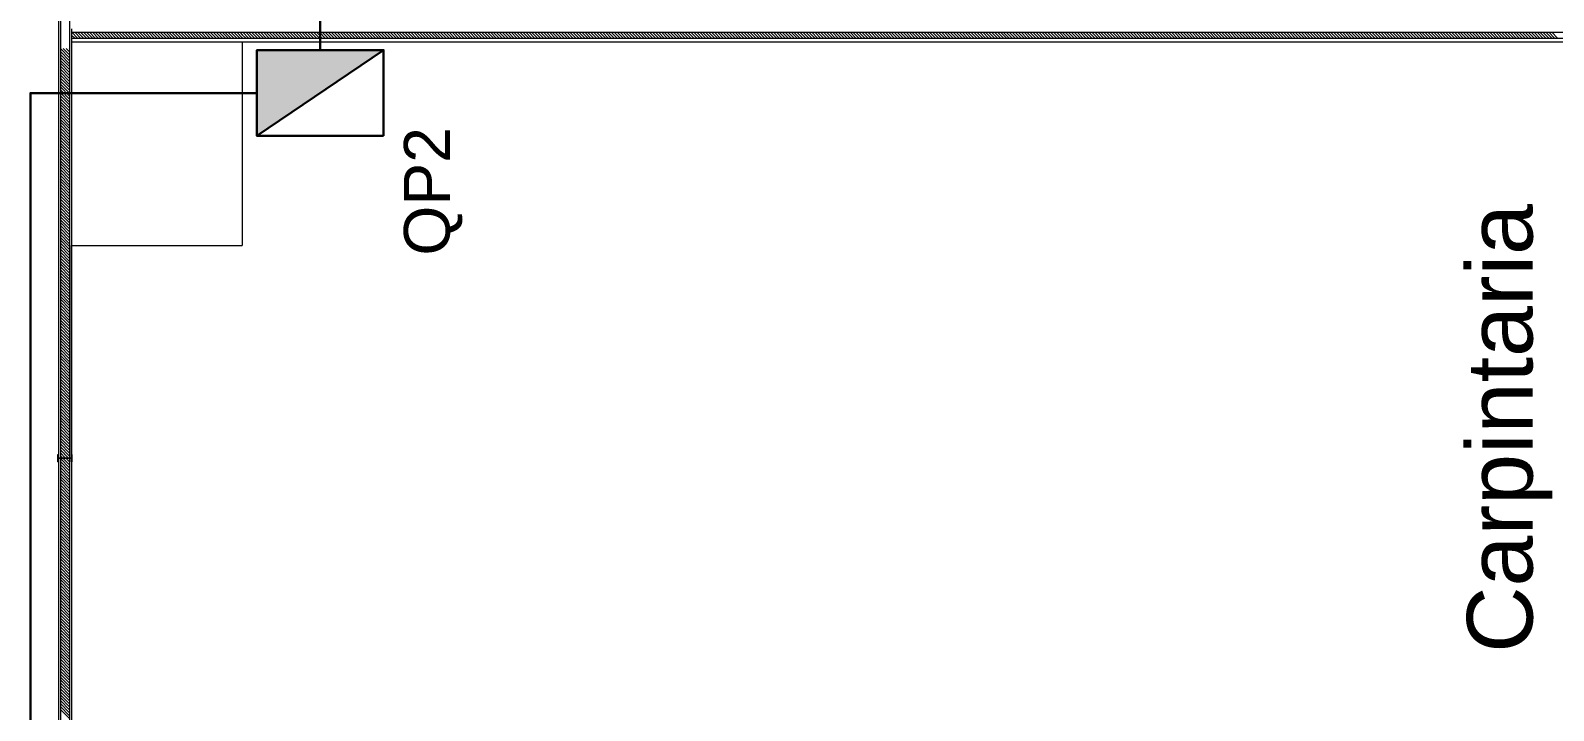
# Model space of a CAD drawing. Header units: millimetres. Extents: x -32 to 1412, y -324 to 2887.
# Drawn here: x 1017.4 to 1040.59, y 1999.43 to 2009.78 of the extents above; entities that cross this region are included whole.
import ezdxf

# ---------------------------------------------------------------- set-up
doc = ezdxf.new("R2010")
doc.units = ezdxf.units.MM
doc.header["$LTSCALE"] = 0.5
doc.layers.get('0').update_dxf_attribs({"linetype": 'CONTINUOUS'})
doc.layers.add('arquitetura', color=252, linetype='CONTINUOUS', lineweight=5)
doc.layers.add('quadros eletricos', color=3, linetype='CONTINUOUS', lineweight=30)
doc.styles.add('Arial nw', font='ARIALN.TTF')

msp = doc.modelspace()

# ---------------------------------------------------------------- hatches: boundary and pattern name
at = {"layer": 'quadros eletricos'}
msp.add_hatch(color=256, dxfattribs=at).paths.add_polyline_path([(1020.844, 2008.176), (1022.774, 2009.483), (1020.844, 2009.483)])

# ---------------------------------------------------------------- linework, layer by layer
at = {"layer": 'arquitetura', "color": 252}
for p, q in [((1017.851, 2027.151), (1017.851, 1958.009)), ((1017.991, 2027.151), (1017.991, 1958.009)), ((1017.821, 2020.607), (1017.821, 2003.282)), ((1018.021, 2009.809), (1018.021, 2006.509)), ((1018.021, 2009.754), (1061.741, 2009.754)), ((1018.024, 2009.754), (1018.114, 2009.664)), ((1018.069, 2009.754), (1018.159, 2009.664)), ((1018.113, 2009.754), (1018.203, 2009.664)), ((1018.158, 2009.754), (1018.248, 2009.664)), ((1018.203, 2009.754), (1018.293, 2009.664)), ((1018.248, 2009.754), (1018.338, 2009.664)), ((1018.293, 2009.754), (1018.383, 2009.664)), ((1018.338, 2009.754), (1018.428, 2009.664)), ((1018.383, 2009.754), (1018.473, 2009.664)), ((1018.428, 2009.754), (1018.518, 2009.664)), ((1018.473, 2009.754), (1018.563, 2009.664)), ((1018.518, 2009.754), (1018.608, 2009.664)), ((1018.562, 2009.754), (1018.652, 2009.664)), ((1018.607, 2009.754), (1018.697, 2009.664)), ((1018.652, 2009.754), (1018.742, 2009.664)), ((1018.697, 2009.754), (1018.787, 2009.664)), ((1018.742, 2009.754), (1018.832, 2009.664)), ((1018.787, 2009.754), (1018.877, 2009.664)), ((1018.832, 2009.754), (1018.922, 2009.664)), ((1018.877, 2009.754), (1018.967, 2009.664)), ((1018.922, 2009.754), (1019.012, 2009.664)), ((1018.967, 2009.754), (1019.057, 2009.664)), ((1019.011, 2009.754), (1019.101, 2009.664)), ((1019.056, 2009.754), (1019.146, 2009.664)), ((1019.101, 2009.754), (1019.191, 2009.664)), ((1019.146, 2009.754), (1019.236, 2009.664)), ((1019.191, 2009.754), (1019.281, 2009.664)), ((1019.236, 2009.754), (1019.326, 2009.664)), ((1019.281, 2009.754), (1019.371, 2009.664)), ((1019.326, 2009.754), (1019.416, 2009.664)), ((1019.371, 2009.754), (1019.461, 2009.664)), ((1019.416, 2009.754), (1019.506, 2009.664)), ((1019.46, 2009.754), (1019.55, 2009.664)), ((1019.505, 2009.754), (1019.595, 2009.664)), ((1019.55, 2009.754), (1019.64, 2009.664)), ((1019.595, 2009.754), (1019.685, 2009.664)), ((1019.64, 2009.754), (1019.73, 2009.664)), ((1019.685, 2009.754), (1019.775, 2009.664)), ((1019.73, 2009.754), (1019.82, 2009.664)), ((1019.775, 2009.754), (1019.865, 2009.664)), ((1019.82, 2009.754), (1019.91, 2009.664)), ((1019.865, 2009.754), (1019.955, 2009.664)), ((1019.909, 2009.754), (1019.999, 2009.664)), ((1019.954, 2009.754), (1020.044, 2009.664)), ((1019.999, 2009.754), (1020.089, 2009.664)), ((1020.044, 2009.754), (1020.134, 2009.664)), ((1020.089, 2009.754), (1020.179, 2009.664)), ((1020.134, 2009.754), (1020.224, 2009.664)), ((1020.179, 2009.754), (1020.269, 2009.664)), ((1020.224, 2009.754), (1020.314, 2009.664)), ((1020.269, 2009.754), (1020.359, 2009.664)), ((1020.314, 2009.754), (1020.404, 2009.664)), ((1020.358, 2009.754), (1020.448, 2009.664)), ((1020.403, 2009.754), (1020.493, 2009.664)), ((1020.448, 2009.754), (1020.538, 2009.664)), ((1020.493, 2009.754), (1020.583, 2009.664)), ((1020.538, 2009.754), (1020.621, 2009.671)), ((1020.583, 2009.754), (1020.621, 2009.716)), ((1020.718, 2009.664), (1020.628, 2009.754)), ((1020.763, 2009.664), (1020.673, 2009.754)), ((1020.808, 2009.664), (1020.718, 2009.754)), ((1020.853, 2009.664), (1020.763, 2009.754)), ((1020.897, 2009.664), (1020.807, 2009.754)), ((1020.942, 2009.664), (1020.852, 2009.754)), ((1020.987, 2009.664), (1020.897, 2009.754)), ((1021.032, 2009.664), (1020.942, 2009.754)), ((1021.077, 2009.664), (1020.987, 2009.754)), ((1021.122, 2009.664), (1021.032, 2009.754)), ((1021.167, 2009.664), (1021.077, 2009.754)), ((1021.212, 2009.664), (1021.122, 2009.754)), ((1021.257, 2009.664), (1021.167, 2009.754)), ((1021.302, 2009.664), (1021.212, 2009.754)), ((1021.347, 2009.664), (1021.257, 2009.754)), ((1021.391, 2009.664), (1021.301, 2009.754)), ((1021.436, 2009.664), (1021.346, 2009.754)), ((1021.481, 2009.664), (1021.391, 2009.754)), ((1021.526, 2009.664), (1021.436, 2009.754)), ((1021.571, 2009.664), (1021.481, 2009.754)), ((1021.616, 2009.664), (1021.526, 2009.754)), ((1021.661, 2009.664), (1021.571, 2009.754)), ((1021.706, 2009.664), (1021.616, 2009.754)), ((1021.751, 2009.664), (1021.661, 2009.754)), ((1021.796, 2009.664), (1021.706, 2009.754)), ((1021.84, 2009.664), (1021.75, 2009.754)), ((1021.885, 2009.664), (1021.795, 2009.754)), ((1021.93, 2009.664), (1021.84, 2009.754)), ((1021.975, 2009.664), (1021.885, 2009.754)), ((1022.02, 2009.664), (1021.93, 2009.754)), ((1022.065, 2009.664), (1021.975, 2009.754)), ((1022.11, 2009.664), (1022.02, 2009.754)), ((1022.155, 2009.664), (1022.065, 2009.754)), ((1022.2, 2009.664), (1022.11, 2009.754)), ((1022.245, 2009.664), (1022.155, 2009.754)), ((1022.289, 2009.664), (1022.199, 2009.754)), ((1022.334, 2009.664), (1022.244, 2009.754)), ((1022.379, 2009.664), (1022.289, 2009.754)), ((1022.424, 2009.664), (1022.334, 2009.754)), ((1022.469, 2009.664), (1022.379, 2009.754)), ((1022.514, 2009.664), (1022.424, 2009.754)), ((1022.559, 2009.664), (1022.469, 2009.754)), ((1022.604, 2009.664), (1022.514, 2009.754)), ((1022.649, 2009.664), (1022.559, 2009.754)), ((1022.694, 2009.664), (1022.604, 2009.754)), ((1022.738, 2009.664), (1022.648, 2009.754)), ((1022.783, 2009.664), (1022.693, 2009.754)), ((1022.828, 2009.664), (1022.738, 2009.754)), ((1022.873, 2009.664), (1022.783, 2009.754)), ((1022.918, 2009.664), (1022.828, 2009.754)), ((1022.963, 2009.664), (1022.873, 2009.754)), ((1023.008, 2009.664), (1022.918, 2009.754)), ((1023.053, 2009.664), (1022.963, 2009.754)), ((1023.098, 2009.664), (1023.008, 2009.754)), ((1023.143, 2009.664), (1023.053, 2009.754)), ((1023.187, 2009.664), (1023.097, 2009.754)), ((1023.232, 2009.664), (1023.142, 2009.754)), ((1023.277, 2009.664), (1023.187, 2009.754)), ((1023.322, 2009.664), (1023.232, 2009.754)), ((1023.367, 2009.664), (1023.277, 2009.754)), ((1023.412, 2009.664), (1023.322, 2009.754)), ((1023.457, 2009.664), (1023.367, 2009.754)), ((1023.502, 2009.664), (1023.412, 2009.754)), ((1023.547, 2009.664), (1023.457, 2009.754)), ((1023.592, 2009.664), (1023.502, 2009.754)), ((1023.636, 2009.664), (1023.546, 2009.754)), ((1023.681, 2009.664), (1023.591, 2009.754)), ((1023.726, 2009.664), (1023.636, 2009.754)), ((1023.771, 2009.664), (1023.681, 2009.754)), ((1023.816, 2009.664), (1023.726, 2009.754)), ((1023.861, 2009.664), (1023.771, 2009.754)), ((1023.906, 2009.664), (1023.816, 2009.754)), ((1023.951, 2009.664), (1023.861, 2009.754)), ((1023.996, 2009.664), (1023.906, 2009.754)), ((1024.041, 2009.664), (1023.951, 2009.754)), ((1024.085, 2009.664), (1023.995, 2009.754)), ((1024.13, 2009.664), (1024.04, 2009.754)), ((1024.175, 2009.664), (1024.085, 2009.754)), ((1024.22, 2009.664), (1024.13, 2009.754)), ((1024.265, 2009.664), (1024.175, 2009.754)), ((1024.31, 2009.664), (1024.22, 2009.754)), ((1024.355, 2009.664), (1024.265, 2009.754)), ((1024.4, 2009.664), (1024.31, 2009.754)), ((1024.445, 2009.664), (1024.355, 2009.754)), ((1024.49, 2009.664), (1024.4, 2009.754)), ((1024.534, 2009.664), (1024.444, 2009.754)), ((1024.579, 2009.664), (1024.489, 2009.754)), ((1024.624, 2009.664), (1024.534, 2009.754)), ((1024.669, 2009.664), (1024.579, 2009.754)), ((1024.714, 2009.664), (1024.624, 2009.754)), ((1024.759, 2009.664), (1024.669, 2009.754)), ((1024.804, 2009.664), (1024.714, 2009.754)), ((1024.849, 2009.664), (1024.759, 2009.754)), ((1024.894, 2009.664), (1024.804, 2009.754)), ((1024.939, 2009.664), (1024.849, 2009.754)), ((1024.984, 2009.664), (1024.894, 2009.754)), ((1025.028, 2009.664), (1024.938, 2009.754)), ((1025.073, 2009.664), (1024.983, 2009.754)), ((1025.118, 2009.664), (1025.028, 2009.754)), ((1025.163, 2009.664), (1025.073, 2009.754)), ((1025.208, 2009.664), (1025.118, 2009.754)), ((1025.253, 2009.664), (1025.163, 2009.754)), ((1025.298, 2009.664), (1025.208, 2009.754)), ((1025.343, 2009.664), (1025.253, 2009.754)), ((1025.388, 2009.664), (1025.298, 2009.754)), ((1025.433, 2009.664), (1025.343, 2009.754)), ((1025.477, 2009.664), (1025.387, 2009.754)), ((1025.522, 2009.664), (1025.432, 2009.754)), ((1025.567, 2009.664), (1025.477, 2009.754)), ((1025.612, 2009.664), (1025.522, 2009.754)), ((1025.657, 2009.664), (1025.567, 2009.754)), ((1025.702, 2009.664), (1025.612, 2009.754)), ((1025.747, 2009.664), (1025.657, 2009.754)), ((1025.792, 2009.664), (1025.702, 2009.754)), ((1025.837, 2009.664), (1025.747, 2009.754)), ((1025.882, 2009.664), (1025.792, 2009.754)), ((1025.926, 2009.664), (1025.836, 2009.754)), ((1025.971, 2009.664), (1025.881, 2009.754)), ((1026.016, 2009.664), (1025.926, 2009.754)), ((1026.061, 2009.664), (1025.971, 2009.754)), ((1026.106, 2009.664), (1026.016, 2009.754)), ((1026.151, 2009.664), (1026.061, 2009.754)), ((1026.196, 2009.664), (1026.106, 2009.754)), ((1026.241, 2009.664), (1026.151, 2009.754)), ((1026.286, 2009.664), (1026.196, 2009.754)), ((1026.331, 2009.664), (1026.241, 2009.754)), ((1026.375, 2009.664), (1026.285, 2009.754)), ((1026.42, 2009.664), (1026.33, 2009.754)), ((1026.465, 2009.664), (1026.375, 2009.754)), ((1026.51, 2009.664), (1026.42, 2009.754)), ((1026.555, 2009.664), (1026.465, 2009.754)), ((1026.6, 2009.664), (1026.51, 2009.754)), ((1026.645, 2009.664), (1026.555, 2009.754)), ((1026.69, 2009.664), (1026.6, 2009.754)), ((1026.735, 2009.664), (1026.645, 2009.754)), ((1026.78, 2009.664), (1026.69, 2009.754)), ((1026.824, 2009.664), (1026.734, 2009.754)), ((1026.869, 2009.664), (1026.779, 2009.754)), ((1026.914, 2009.664), (1026.824, 2009.754)), ((1026.959, 2009.664), (1026.869, 2009.754)), ((1027.004, 2009.664), (1026.914, 2009.754)), ((1027.049, 2009.664), (1026.959, 2009.754)), ((1027.094, 2009.664), (1027.004, 2009.754)), ((1027.139, 2009.664), (1027.049, 2009.754)), ((1027.184, 2009.664), (1027.094, 2009.754)), ((1027.229, 2009.664), (1027.139, 2009.754)), ((1027.273, 2009.664), (1027.183, 2009.754)), ((1027.318, 2009.664), (1027.228, 2009.754)), ((1027.363, 2009.664), (1027.273, 2009.754)), ((1027.408, 2009.664), (1027.318, 2009.754)), ((1027.453, 2009.664), (1027.363, 2009.754)), ((1027.498, 2009.664), (1027.408, 2009.754)), ((1027.543, 2009.664), (1027.453, 2009.754)), ((1027.588, 2009.664), (1027.498, 2009.754)), ((1027.633, 2009.664), (1027.543, 2009.754)), ((1027.678, 2009.664), (1027.588, 2009.754)), ((1027.722, 2009.664), (1027.632, 2009.754)), ((1027.767, 2009.664), (1027.677, 2009.754)), ((1027.812, 2009.664), (1027.722, 2009.754)), ((1027.857, 2009.664), (1027.767, 2009.754)), ((1027.902, 2009.664), (1027.812, 2009.754)), ((1027.947, 2009.664), (1027.857, 2009.754)), ((1027.992, 2009.664), (1027.902, 2009.754)), ((1028.037, 2009.664), (1027.947, 2009.754)), ((1028.082, 2009.664), (1027.992, 2009.754)), ((1028.127, 2009.664), (1028.037, 2009.754)), ((1028.172, 2009.664), (1028.082, 2009.754)), ((1028.216, 2009.664), (1028.126, 2009.754)), ((1028.261, 2009.664), (1028.171, 2009.754)), ((1028.306, 2009.664), (1028.216, 2009.754)), ((1028.351, 2009.664), (1028.261, 2009.754)), ((1028.396, 2009.664), (1028.306, 2009.754)), ((1028.441, 2009.664), (1028.351, 2009.754)), ((1028.486, 2009.664), (1028.396, 2009.754)), ((1028.531, 2009.664), (1028.441, 2009.754)), ((1028.576, 2009.664), (1028.486, 2009.754)), ((1028.621, 2009.664), (1028.531, 2009.754)), ((1028.665, 2009.664), (1028.575, 2009.754)), ((1028.71, 2009.664), (1028.62, 2009.754)), ((1028.755, 2009.664), (1028.665, 2009.754)), ((1028.8, 2009.664), (1028.71, 2009.754)), ((1028.845, 2009.664), (1028.755, 2009.754)), ((1028.89, 2009.664), (1028.8, 2009.754)), ((1028.935, 2009.664), (1028.845, 2009.754)), ((1028.98, 2009.664), (1028.89, 2009.754)), ((1029.025, 2009.664), (1028.935, 2009.754)), ((1029.07, 2009.664), (1028.98, 2009.754)), ((1029.114, 2009.664), (1029.024, 2009.754)), ((1029.159, 2009.664), (1029.069, 2009.754)), ((1029.204, 2009.664), (1029.114, 2009.754)), ((1029.249, 2009.664), (1029.159, 2009.754)), ((1029.294, 2009.664), (1029.204, 2009.754)), ((1029.339, 2009.664), (1029.249, 2009.754)), ((1029.384, 2009.664), (1029.294, 2009.754)), ((1029.429, 2009.664), (1029.339, 2009.754)), ((1029.474, 2009.664), (1029.384, 2009.754)), ((1029.519, 2009.664), (1029.429, 2009.754)), ((1029.563, 2009.664), (1029.473, 2009.754)), ((1029.608, 2009.664), (1029.518, 2009.754)), ((1029.653, 2009.664), (1029.563, 2009.754)), ((1029.698, 2009.664), (1029.608, 2009.754)), ((1029.743, 2009.664), (1029.653, 2009.754)), ((1029.788, 2009.664), (1029.698, 2009.754)), ((1029.833, 2009.664), (1029.743, 2009.754)), ((1029.878, 2009.664), (1029.788, 2009.754)), ((1029.923, 2009.664), (1029.833, 2009.754)), ((1029.968, 2009.664), (1029.878, 2009.754)), ((1030.012, 2009.664), (1029.922, 2009.754)), ((1030.057, 2009.664), (1029.967, 2009.754)), ((1030.102, 2009.664), (1030.012, 2009.754)), ((1030.147, 2009.664), (1030.057, 2009.754)), ((1030.192, 2009.664), (1030.102, 2009.754)), ((1030.237, 2009.664), (1030.147, 2009.754)), ((1030.282, 2009.664), (1030.192, 2009.754)), ((1030.327, 2009.664), (1030.237, 2009.754)), ((1030.372, 2009.664), (1030.282, 2009.754)), ((1030.417, 2009.664), (1030.327, 2009.754)), ((1030.461, 2009.664), (1030.371, 2009.754)), ((1030.506, 2009.664), (1030.416, 2009.754)), ((1030.551, 2009.664), (1030.461, 2009.754)), ((1030.596, 2009.664), (1030.506, 2009.754)), ((1030.641, 2009.664), (1030.551, 2009.754)), ((1030.686, 2009.664), (1030.596, 2009.754)), ((1030.731, 2009.664), (1030.641, 2009.754)), ((1030.776, 2009.664), (1030.686, 2009.754)), ((1030.821, 2009.664), (1030.731, 2009.754)), ((1030.866, 2009.664), (1030.776, 2009.754)), ((1030.91, 2009.664), (1030.82, 2009.754)), ((1030.955, 2009.664), (1030.865, 2009.754)), ((1031, 2009.664), (1030.91, 2009.754)), ((1031.045, 2009.664), (1030.955, 2009.754)), ((1031.09, 2009.664), (1031, 2009.754)), ((1031.135, 2009.664), (1031.045, 2009.754)), ((1031.18, 2009.664), (1031.09, 2009.754)), ((1031.225, 2009.664), (1031.135, 2009.754)), ((1031.27, 2009.664), (1031.18, 2009.754)), ((1031.315, 2009.664), (1031.225, 2009.754)), ((1031.359, 2009.664), (1031.269, 2009.754)), ((1031.404, 2009.664), (1031.314, 2009.754)), ((1031.449, 2009.664), (1031.359, 2009.754)), ((1031.494, 2009.664), (1031.404, 2009.754)), ((1031.539, 2009.664), (1031.449, 2009.754)), ((1031.584, 2009.664), (1031.494, 2009.754)), ((1031.629, 2009.664), (1031.539, 2009.754)), ((1031.674, 2009.664), (1031.584, 2009.754)), ((1031.719, 2009.664), (1031.629, 2009.754)), ((1031.764, 2009.664), (1031.674, 2009.754)), ((1031.809, 2009.664), (1031.719, 2009.754)), ((1031.853, 2009.664), (1031.763, 2009.754)), ((1031.898, 2009.664), (1031.808, 2009.754)), ((1031.943, 2009.664), (1031.853, 2009.754)), ((1031.988, 2009.664), (1031.898, 2009.754)), ((1032.033, 2009.664), (1031.943, 2009.754)), ((1032.078, 2009.664), (1031.988, 2009.754)), ((1032.123, 2009.664), (1032.033, 2009.754)), ((1032.168, 2009.664), (1032.078, 2009.754)), ((1032.213, 2009.664), (1032.123, 2009.754)), ((1032.258, 2009.664), (1032.168, 2009.754)), ((1032.302, 2009.664), (1032.212, 2009.754)), ((1032.347, 2009.664), (1032.257, 2009.754)), ((1032.392, 2009.664), (1032.302, 2009.754)), ((1032.437, 2009.664), (1032.347, 2009.754)), ((1032.482, 2009.664), (1032.392, 2009.754)), ((1032.527, 2009.664), (1032.437, 2009.754)), ((1032.572, 2009.664), (1032.482, 2009.754)), ((1032.617, 2009.664), (1032.527, 2009.754)), ((1032.662, 2009.664), (1032.572, 2009.754)), ((1032.707, 2009.664), (1032.617, 2009.754)), ((1032.751, 2009.664), (1032.661, 2009.754)), ((1032.796, 2009.664), (1032.706, 2009.754)), ((1032.841, 2009.664), (1032.751, 2009.754)), ((1032.886, 2009.664), (1032.796, 2009.754)), ((1032.931, 2009.664), (1032.841, 2009.754)), ((1032.976, 2009.664), (1032.886, 2009.754)), ((1033.021, 2009.664), (1032.931, 2009.754)), ((1033.066, 2009.664), (1032.976, 2009.754)), ((1033.111, 2009.664), (1033.021, 2009.754)), ((1033.156, 2009.664), (1033.066, 2009.754)), ((1033.2, 2009.664), (1033.11, 2009.754)), ((1033.245, 2009.664), (1033.155, 2009.754)), ((1033.29, 2009.664), (1033.2, 2009.754)), ((1033.335, 2009.664), (1033.245, 2009.754)), ((1033.38, 2009.664), (1033.29, 2009.754)), ((1033.425, 2009.664), (1033.335, 2009.754)), ((1033.47, 2009.664), (1033.38, 2009.754)), ((1033.515, 2009.664), (1033.425, 2009.754)), ((1033.56, 2009.664), (1033.47, 2009.754)), ((1033.605, 2009.664), (1033.515, 2009.754)), ((1033.649, 2009.664), (1033.559, 2009.754)), ((1033.694, 2009.664), (1033.604, 2009.754)), ((1033.739, 2009.664), (1033.649, 2009.754)), ((1033.784, 2009.664), (1033.694, 2009.754)), ((1033.829, 2009.664), (1033.739, 2009.754)), ((1033.874, 2009.664), (1033.784, 2009.754)), ((1033.919, 2009.664), (1033.829, 2009.754)), ((1033.964, 2009.664), (1033.874, 2009.754)), ((1034.009, 2009.664), (1033.919, 2009.754)), ((1034.054, 2009.664), (1033.964, 2009.754)), ((1034.098, 2009.664), (1034.008, 2009.754)), ((1034.143, 2009.664), (1034.053, 2009.754)), ((1034.188, 2009.664), (1034.098, 2009.754)), ((1034.233, 2009.664), (1034.143, 2009.754)), ((1034.278, 2009.664), (1034.188, 2009.754)), ((1034.323, 2009.664), (1034.233, 2009.754)), ((1034.368, 2009.664), (1034.278, 2009.754)), ((1034.413, 2009.664), (1034.323, 2009.754)), ((1034.458, 2009.664), (1034.368, 2009.754)), ((1034.503, 2009.664), (1034.413, 2009.754)), ((1034.547, 2009.664), (1034.457, 2009.754)), ((1034.592, 2009.664), (1034.502, 2009.754)), ((1034.637, 2009.664), (1034.547, 2009.754)), ((1034.682, 2009.664), (1034.592, 2009.754)), ((1034.727, 2009.664), (1034.637, 2009.754)), ((1034.772, 2009.664), (1034.682, 2009.754)), ((1034.817, 2009.664), (1034.727, 2009.754)), ((1034.862, 2009.664), (1034.772, 2009.754)), ((1034.907, 2009.664), (1034.817, 2009.754)), ((1034.952, 2009.664), (1034.862, 2009.754)), ((1034.996, 2009.664), (1034.906, 2009.754)), ((1035.041, 2009.664), (1034.951, 2009.754)), ((1035.086, 2009.664), (1034.996, 2009.754)), ((1035.131, 2009.664), (1035.041, 2009.754)), ((1035.176, 2009.664), (1035.086, 2009.754)), ((1035.221, 2009.664), (1035.131, 2009.754)), ((1035.266, 2009.664), (1035.176, 2009.754)), ((1035.311, 2009.664), (1035.221, 2009.754)), ((1035.356, 2009.664), (1035.266, 2009.754)), ((1035.401, 2009.664), (1035.311, 2009.754)), ((1035.446, 2009.664), (1035.356, 2009.754)), ((1035.49, 2009.664), (1035.4, 2009.754)), ((1035.535, 2009.664), (1035.445, 2009.754)), ((1035.58, 2009.664), (1035.49, 2009.754)), ((1035.625, 2009.664), (1035.535, 2009.754)), ((1035.67, 2009.664), (1035.58, 2009.754)), ((1035.715, 2009.664), (1035.625, 2009.754)), ((1035.76, 2009.664), (1035.67, 2009.754)), ((1035.805, 2009.664), (1035.715, 2009.754)), ((1035.85, 2009.664), (1035.76, 2009.754)), ((1035.895, 2009.664), (1035.805, 2009.754)), ((1035.939, 2009.664), (1035.849, 2009.754)), ((1035.984, 2009.664), (1035.894, 2009.754)), ((1036.029, 2009.664), (1035.939, 2009.754)), ((1036.074, 2009.664), (1035.984, 2009.754)), ((1036.119, 2009.664), (1036.029, 2009.754)), ((1036.164, 2009.664), (1036.074, 2009.754)), ((1036.209, 2009.664), (1036.119, 2009.754)), ((1036.254, 2009.664), (1036.164, 2009.754)), ((1036.299, 2009.664), (1036.209, 2009.754)), ((1036.344, 2009.664), (1036.254, 2009.754)), ((1036.388, 2009.664), (1036.298, 2009.754)), ((1036.433, 2009.664), (1036.343, 2009.754)), ((1036.478, 2009.664), (1036.388, 2009.754)), ((1036.523, 2009.664), (1036.433, 2009.754)), ((1036.568, 2009.664), (1036.478, 2009.754)), ((1036.613, 2009.664), (1036.523, 2009.754)), ((1036.658, 2009.664), (1036.568, 2009.754)), ((1036.703, 2009.664), (1036.613, 2009.754)), ((1036.748, 2009.664), (1036.658, 2009.754)), ((1036.793, 2009.664), (1036.703, 2009.754)), ((1036.837, 2009.664), (1036.747, 2009.754)), ((1036.882, 2009.664), (1036.792, 2009.754)), ((1036.927, 2009.664), (1036.837, 2009.754)), ((1036.972, 2009.664), (1036.882, 2009.754)), ((1037.017, 2009.664), (1036.927, 2009.754)), ((1037.062, 2009.664), (1036.972, 2009.754)), ((1037.107, 2009.664), (1037.017, 2009.754)), ((1037.152, 2009.664), (1037.062, 2009.754)), ((1037.197, 2009.664), (1037.107, 2009.754)), ((1037.242, 2009.664), (1037.152, 2009.754)), ((1037.286, 2009.664), (1037.196, 2009.754)), ((1037.331, 2009.664), (1037.241, 2009.754)), ((1037.376, 2009.664), (1037.286, 2009.754)), ((1037.421, 2009.664), (1037.331, 2009.754)), ((1037.466, 2009.664), (1037.376, 2009.754)), ((1037.511, 2009.664), (1037.421, 2009.754)), ((1037.556, 2009.664), (1037.466, 2009.754)), ((1037.601, 2009.664), (1037.511, 2009.754)), ((1037.646, 2009.664), (1037.556, 2009.754)), ((1037.691, 2009.664), (1037.601, 2009.754)), ((1037.735, 2009.664), (1037.645, 2009.754)), ((1037.78, 2009.664), (1037.69, 2009.754)), ((1037.825, 2009.664), (1037.735, 2009.754)), ((1037.87, 2009.664), (1037.78, 2009.754)), ((1037.915, 2009.664), (1037.825, 2009.754)), ((1037.96, 2009.664), (1037.87, 2009.754)), ((1038.005, 2009.664), (1037.915, 2009.754)), ((1038.05, 2009.664), (1037.96, 2009.754)), ((1038.095, 2009.664), (1038.005, 2009.754)), ((1038.14, 2009.664), (1038.05, 2009.754)), ((1038.184, 2009.664), (1038.094, 2009.754)), ((1038.229, 2009.664), (1038.139, 2009.754)), ((1038.274, 2009.664), (1038.184, 2009.754)), ((1038.319, 2009.664), (1038.229, 2009.754)), ((1038.364, 2009.664), (1038.274, 2009.754)), ((1038.409, 2009.664), (1038.319, 2009.754)), ((1038.454, 2009.664), (1038.364, 2009.754)), ((1038.499, 2009.664), (1038.409, 2009.754)), ((1038.544, 2009.664), (1038.454, 2009.754)), ((1038.589, 2009.664), (1038.499, 2009.754)), ((1038.634, 2009.664), (1038.544, 2009.754)), ((1038.678, 2009.664), (1038.588, 2009.754)), ((1038.723, 2009.664), (1038.633, 2009.754)), ((1038.768, 2009.664), (1038.678, 2009.754)), ((1038.813, 2009.664), (1038.723, 2009.754)), ((1038.858, 2009.664), (1038.768, 2009.754)), ((1038.903, 2009.664), (1038.813, 2009.754)), ((1038.948, 2009.664), (1038.858, 2009.754)), ((1038.993, 2009.664), (1038.903, 2009.754)), ((1039.038, 2009.664), (1038.948, 2009.754)), ((1039.083, 2009.664), (1038.993, 2009.754)), ((1039.127, 2009.664), (1039.037, 2009.754)), ((1039.172, 2009.664), (1039.082, 2009.754)), ((1039.217, 2009.664), (1039.127, 2009.754)), ((1039.262, 2009.664), (1039.172, 2009.754)), ((1039.307, 2009.664), (1039.217, 2009.754)), ((1039.352, 2009.664), (1039.262, 2009.754)), ((1039.397, 2009.664), (1039.307, 2009.754)), ((1039.442, 2009.664), (1039.352, 2009.754)), ((1039.487, 2009.664), (1039.397, 2009.754)), ((1039.532, 2009.664), (1039.442, 2009.754)), ((1039.576, 2009.664), (1039.486, 2009.754)), ((1039.621, 2009.664), (1039.531, 2009.754)), ((1039.666, 2009.664), (1039.576, 2009.754)), ((1039.711, 2009.664), (1039.621, 2009.754)), ((1039.756, 2009.664), (1039.666, 2009.754)), ((1039.801, 2009.664), (1039.711, 2009.754)), ((1039.846, 2009.664), (1039.756, 2009.754)), ((1039.891, 2009.664), (1039.801, 2009.754)), ((1039.936, 2009.664), (1039.846, 2009.754)), ((1039.981, 2009.664), (1039.891, 2009.754)), ((1040.025, 2009.664), (1039.935, 2009.754)), ((1040.07, 2009.664), (1039.98, 2009.754)), ((1040.115, 2009.664), (1040.025, 2009.754)), ((1040.16, 2009.664), (1040.07, 2009.754)), ((1040.205, 2009.664), (1040.115, 2009.754)), ((1040.25, 2009.664), (1040.16, 2009.754)), ((1040.295, 2009.664), (1040.205, 2009.754)), ((1040.34, 2009.664), (1040.25, 2009.754)), ((1040.385, 2009.664), (1040.295, 2009.754)), ((1040.43, 2009.664), (1040.34, 2009.754)), ((1040.474, 2009.664), (1040.384, 2009.754)), ((1040.519, 2009.664), (1040.429, 2009.754)), ((1040.564, 2009.664), (1040.474, 2009.754)), ((1040.609, 2009.664), (1040.519, 2009.754)), ((1040.654, 2009.664), (1040.564, 2009.754)), ((1018.021, 2009.712), (1018.069, 2009.664)), ((1018.021, 2009.667), (1018.024, 2009.664)), ((1018.021, 2009.664), (1061.741, 2009.664)), ((1018.021, 2009.609), (1061.741, 2009.609)), ((1020.673, 2009.664), (1020.621, 2009.716)), ((1020.628, 2009.664), (1020.621, 2009.671)), ((1020.621, 2009.609), (1020.621, 2006.509)), ((1017.851, 2009.506), (1017.991, 2009.366)), ((1017.851, 2009.461), (1017.991, 2009.321)), ((1017.851, 2009.416), (1017.991, 2009.276)), ((1017.851, 2009.371), (1017.991, 2009.231)), ((1017.851, 2009.327), (1017.991, 2009.187)), ((1017.893, 2009.509), (1017.991, 2009.411)), ((1017.938, 2009.509), (1017.991, 2009.456)), ((1017.983, 2009.509), (1017.991, 2009.501)), ((1017.851, 2009.282), (1017.991, 2009.142)), ((1017.851, 2009.237), (1017.991, 2009.097)), ((1017.851, 2009.192), (1017.991, 2009.052)), ((1017.851, 2009.147), (1017.991, 2009.007)), ((1017.851, 2009.102), (1017.991, 2008.962)), ((1017.851, 2009.057), (1017.991, 2008.917)), ((1017.851, 2009.012), (1017.991, 2008.872)), ((1017.851, 2008.967), (1017.991, 2008.827)), ((1017.851, 2008.922), (1017.991, 2008.782)), ((1017.851, 2008.878), (1017.991, 2008.738)), ((1017.851, 2008.833), (1017.991, 2008.693)), ((1017.851, 2008.788), (1017.991, 2008.648)), ((1017.851, 2008.743), (1017.991, 2008.603)), ((1017.851, 2008.698), (1017.991, 2008.558)), ((1017.851, 2008.653), (1017.991, 2008.513)), ((1017.851, 2008.608), (1017.991, 2008.468)), ((1017.851, 2008.563), (1017.991, 2008.423)), ((1017.851, 2008.518), (1017.991, 2008.378)), ((1017.851, 2008.473), (1017.991, 2008.333)), ((1017.851, 2008.429), (1017.991, 2008.289)), ((1017.851, 2008.384), (1017.991, 2008.244)), ((1017.851, 2008.339), (1017.991, 2008.199)), ((1017.851, 2008.294), (1017.991, 2008.154)), ((1017.851, 2008.249), (1017.991, 2008.109)), ((1017.851, 2008.204), (1017.991, 2008.064)), ((1017.851, 2008.159), (1017.991, 2008.019)), ((1017.851, 2008.114), (1017.991, 2007.974)), ((1017.851, 2008.069), (1017.991, 2007.929)), ((1017.851, 2008.024), (1017.991, 2007.884)), ((1017.851, 2007.98), (1017.991, 2007.84)), ((1017.851, 2007.935), (1017.991, 2007.795)), ((1017.851, 2007.89), (1017.991, 2007.75)), ((1017.851, 2007.845), (1017.991, 2007.705)), ((1017.851, 2007.8), (1017.991, 2007.66)), ((1017.851, 2007.755), (1017.991, 2007.615)), ((1017.851, 2007.71), (1017.991, 2007.57)), ((1017.851, 2007.665), (1017.991, 2007.525)), ((1017.851, 2007.62), (1017.991, 2007.48)), ((1017.851, 2007.575), (1017.991, 2007.435)), ((1017.851, 2007.531), (1017.991, 2007.391)), ((1017.851, 2007.486), (1017.991, 2007.346)), ((1017.851, 2007.441), (1017.991, 2007.301)), ((1017.851, 2007.396), (1017.991, 2007.256)), ((1017.851, 2007.351), (1017.991, 2007.211)), ((1017.851, 2007.306), (1017.991, 2007.166)), ((1017.851, 2007.261), (1017.991, 2007.121)), ((1017.851, 2007.216), (1017.991, 2007.076)), ((1017.851, 2007.171), (1017.991, 2007.031)), ((1017.851, 2007.126), (1017.991, 2006.986)), ((1017.851, 2007.082), (1017.991, 2006.942)), ((1017.851, 2007.037), (1017.991, 2006.897)), ((1017.851, 2006.992), (1017.991, 2006.852)), ((1017.851, 2006.947), (1017.991, 2006.807)), ((1017.851, 2006.902), (1017.991, 2006.762)), ((1017.851, 2006.857), (1017.991, 2006.717)), ((1017.851, 2006.812), (1017.991, 2006.672)), ((1017.851, 2006.767), (1017.991, 2006.627)), ((1017.851, 2006.722), (1017.991, 2006.582)), ((1017.851, 2006.677), (1017.991, 2006.537)), ((1017.851, 2006.633), (1017.991, 2006.493)), ((1017.851, 2006.588), (1017.991, 2006.448)), ((1017.851, 2006.543), (1017.991, 2006.403)), ((1018.021, 2006.509), (1018.021, 2003.282)), ((1018.021, 2003.282), (1018.021, 2006.509)), ((1018.021, 2006.509), (1020.621, 2006.509)), ((1018.021, 2006.509), (1018.021, 2006.209)), ((1017.851, 2006.498), (1017.991, 2006.358)), ((1017.851, 2006.453), (1017.991, 2006.313)), ((1017.851, 2006.408), (1017.991, 2006.268)), ((1017.851, 2006.363), (1017.991, 2006.223)), ((1017.851, 2006.318), (1017.991, 2006.178)), ((1017.851, 2006.273), (1017.991, 2006.133)), ((1017.851, 2006.228), (1017.991, 2006.088)), ((1017.851, 2006.183), (1017.991, 2006.043)), ((1017.851, 2006.139), (1017.991, 2005.999)), ((1017.851, 2006.094), (1017.991, 2005.954)), ((1017.851, 2006.049), (1017.991, 2005.909)), ((1017.851, 2006.004), (1017.991, 2005.864)), ((1017.851, 2005.959), (1017.991, 2005.819)), ((1017.851, 2005.914), (1017.991, 2005.774)), ((1017.851, 2005.869), (1017.991, 2005.729)), ((1017.851, 2005.824), (1017.991, 2005.684)), ((1017.851, 2005.779), (1017.991, 2005.639)), ((1017.851, 2005.734), (1017.991, 2005.594)), ((1017.851, 2005.69), (1017.991, 2005.55)), ((1017.851, 2005.645), (1017.991, 2005.505)), ((1017.851, 2005.6), (1017.991, 2005.46)), ((1017.851, 2005.555), (1017.991, 2005.415)), ((1017.851, 2005.51), (1017.991, 2005.37)), ((1017.851, 2005.465), (1017.991, 2005.325)), ((1017.851, 2005.42), (1017.991, 2005.28)), ((1017.851, 2005.375), (1017.991, 2005.235)), ((1017.851, 2005.33), (1017.991, 2005.19)), ((1017.851, 2005.285), (1017.991, 2005.145)), ((1017.851, 2005.241), (1017.991, 2005.101)), ((1017.851, 2005.196), (1017.991, 2005.056)), ((1017.851, 2005.151), (1017.991, 2005.011)), ((1017.851, 2005.106), (1017.991, 2004.966)), ((1017.851, 2005.061), (1017.991, 2004.921)), ((1017.851, 2005.016), (1017.991, 2004.876)), ((1017.851, 2004.971), (1017.991, 2004.831)), ((1017.851, 2004.926), (1017.991, 2004.786)), ((1017.851, 2004.881), (1017.991, 2004.741)), ((1017.851, 2004.836), (1017.991, 2004.696)), ((1017.851, 2004.792), (1017.991, 2004.652)), ((1017.851, 2004.747), (1017.991, 2004.607)), ((1017.851, 2004.702), (1017.991, 2004.562)), ((1017.851, 2004.657), (1017.991, 2004.517)), ((1017.851, 2004.612), (1017.991, 2004.472)), ((1017.851, 2004.567), (1017.991, 2004.427)), ((1017.851, 2004.522), (1017.991, 2004.382)), ((1017.851, 2004.477), (1017.991, 2004.337)), ((1017.851, 2004.432), (1017.991, 2004.292)), ((1017.821, 2004.359), (1017.821, 2000.754)), ((1017.851, 2004.387), (1017.991, 2004.247)), ((1017.851, 2004.343), (1017.991, 2004.203)), ((1017.851, 2004.298), (1017.991, 2004.158)), ((1017.851, 2004.253), (1017.991, 2004.113)), ((1017.851, 2004.208), (1017.991, 2004.068)), ((1018.021, 2004.359), (1018.021, 2000.754)), ((1017.851, 2004.163), (1017.991, 2004.023)), ((1017.851, 2004.118), (1017.991, 2003.978)), ((1017.851, 2004.073), (1017.991, 2003.933)), ((1017.851, 2004.028), (1017.991, 2003.888)), ((1017.851, 2003.983), (1017.991, 2003.843)), ((1017.851, 2003.938), (1017.991, 2003.798)), ((1017.851, 2003.894), (1017.991, 2003.754)), ((1017.851, 2003.849), (1017.991, 2003.709)), ((1017.851, 2003.804), (1017.991, 2003.664)), ((1017.851, 2003.759), (1017.991, 2003.619)), ((1017.851, 2003.714), (1017.991, 2003.574)), ((1017.851, 2003.669), (1017.991, 2003.529)), ((1017.851, 2003.624), (1017.991, 2003.484)), ((1017.851, 2003.579), (1017.991, 2003.439)), ((1017.851, 2003.534), (1017.991, 2003.394)), ((1017.851, 2003.489), (1017.991, 2003.349)), ((1017.821, 2003.261), (1017.821, 1995.254)), ((1017.851, 2003.445), (1017.991, 2003.305)), ((1017.851, 2003.4), (1017.976, 2003.275)), ((1017.851, 2003.355), (1017.931, 2003.275)), ((1017.851, 2003.31), (1017.886, 2003.275)), ((1017.851, 2003.265), (1017.991, 2003.125)), ((1017.892, 2003.269), (1017.991, 2003.17)), ((1017.937, 2003.269), (1017.991, 2003.215)), ((1017.982, 2003.269), (1017.991, 2003.26)), ((1018.021, 2003.261), (1018.021, 1996.604)), ((1017.851, 2003.22), (1017.991, 2003.08)), ((1017.851, 2003.175), (1017.991, 2003.035)), ((1017.851, 2003.13), (1017.991, 2002.99)), ((1017.851, 2003.085), (1017.991, 2002.945)), ((1017.851, 2003.04), (1017.991, 2002.9)), ((1017.851, 2002.996), (1017.991, 2002.856)), ((1017.851, 2002.951), (1017.991, 2002.811)), ((1017.851, 2002.906), (1017.991, 2002.766)), ((1017.851, 2002.861), (1017.991, 2002.721)), ((1017.851, 2002.816), (1017.991, 2002.676)), ((1017.851, 2002.771), (1017.991, 2002.631)), ((1017.851, 2002.726), (1017.991, 2002.586)), ((1017.851, 2002.681), (1017.991, 2002.541)), ((1017.851, 2002.636), (1017.991, 2002.496)), ((1017.851, 2002.591), (1017.991, 2002.451)), ((1017.851, 2002.546), (1017.991, 2002.406)), ((1017.851, 2002.502), (1017.991, 2002.362)), ((1017.851, 2002.457), (1017.991, 2002.317)), ((1017.851, 2002.412), (1017.991, 2002.272)), ((1017.851, 2002.367), (1017.991, 2002.227)), ((1017.851, 2002.322), (1017.991, 2002.182)), ((1017.851, 2002.277), (1017.991, 2002.137)), ((1017.851, 2002.232), (1017.991, 2002.092)), ((1017.851, 2002.187), (1017.991, 2002.047)), ((1017.851, 2002.142), (1017.991, 2002.002)), ((1017.851, 2002.097), (1017.991, 2001.957)), ((1017.851, 2002.053), (1017.991, 2001.913)), ((1017.851, 2002.008), (1017.991, 2001.868)), ((1017.851, 2001.963), (1017.991, 2001.823)), ((1017.851, 2001.918), (1017.991, 2001.778)), ((1017.851, 2001.873), (1017.991, 2001.733)), ((1017.851, 2001.828), (1017.991, 2001.688)), ((1017.851, 2001.783), (1017.991, 2001.643)), ((1017.851, 2001.738), (1017.991, 2001.598)), ((1017.851, 2001.693), (1017.991, 2001.553)), ((1017.851, 2001.648), (1017.991, 2001.508)), ((1017.851, 2001.604), (1017.991, 2001.464)), ((1017.851, 2001.559), (1017.991, 2001.419)), ((1017.851, 2001.514), (1017.991, 2001.374)), ((1017.851, 2001.469), (1017.991, 2001.329)), ((1017.851, 2001.424), (1017.991, 2001.284)), ((1017.851, 2001.379), (1017.991, 2001.239)), ((1017.851, 2001.334), (1017.991, 2001.194)), ((1017.851, 2001.289), (1017.991, 2001.149)), ((1017.851, 2001.244), (1017.991, 2001.104)), ((1017.851, 2001.199), (1017.991, 2001.059)), ((1017.851, 2001.155), (1017.991, 2001.015)), ((1017.851, 2001.11), (1017.991, 2000.97)), ((1017.851, 2001.065), (1017.991, 2000.925)), ((1017.851, 2001.02), (1017.991, 2000.88)), ((1017.851, 2000.975), (1017.991, 2000.835)), ((1017.851, 2000.93), (1017.991, 2000.79)), ((1017.851, 2000.885), (1017.991, 2000.745)), ((1017.851, 2000.84), (1017.991, 2000.7)), ((1017.851, 2000.795), (1017.991, 2000.655)), ((1017.851, 2000.75), (1017.991, 2000.61)), ((1017.851, 2000.706), (1017.991, 2000.566)), ((1017.851, 2000.661), (1017.991, 2000.521)), ((1017.851, 2000.616), (1017.991, 2000.476)), ((1017.851, 2000.571), (1017.991, 2000.431)), ((1017.851, 2000.526), (1017.991, 2000.386)), ((1017.851, 2000.481), (1017.991, 2000.341)), ((1017.851, 2000.436), (1017.991, 2000.296)), ((1017.851, 2000.391), (1017.991, 2000.251)), ((1017.851, 2000.346), (1017.991, 2000.206)), ((1017.851, 2000.301), (1017.991, 2000.161)), ((1017.851, 2000.257), (1017.991, 2000.117)), ((1017.851, 2000.212), (1017.991, 2000.072)), ((1017.851, 2000.167), (1017.991, 2000.027)), ((1017.851, 2000.122), (1017.991, 1999.982)), ((1017.851, 2000.077), (1017.991, 1999.937)), ((1017.851, 2000.032), (1017.991, 1999.892)), ((1017.851, 1999.987), (1017.991, 1999.847)), ((1017.851, 1999.942), (1017.991, 1999.802)), ((1017.851, 1999.897), (1017.991, 1999.757)), ((1017.851, 1999.852), (1017.991, 1999.712)), ((1017.851, 1999.808), (1017.991, 1999.668)), ((1017.851, 1999.763), (1017.991, 1999.623)), ((1017.851, 1999.718), (1017.991, 1999.578)), ((1017.851, 1999.673), (1017.991, 1999.533)), ((1017.851, 1999.628), (1017.991, 1999.488)), ((1017.851, 1999.583), (1017.991, 1999.443)), ((1017.851, 1999.538), (1017.991, 1999.398)), ((1017.851, 1999.493), (1017.991, 1999.353)), ((1017.851, 1999.448), (1017.991, 1999.308))]:
    msp.add_line(p, q, dxfattribs=at)
at = {"layer": 'arquitetura'}
for p, q in [((1017.811, 2003.217), (1017.811, 2003.327)), ((1017.811, 2003.327), (1017.82, 2003.327)), ((1017.82, 2003.287), (1017.82, 2003.327)), ((1017.82, 2003.217), (1017.82, 2003.257)), ((1018.01, 2003.275), (1017.832, 2003.275)), ((1018.01, 2003.269), (1017.832, 2003.269)), ((1018.022, 2003.287), (1018.022, 2003.327)), ((1018.022, 2003.327), (1018.031, 2003.327)), ((1018.022, 2003.217), (1018.022, 2003.257)), ((1018.031, 2003.217), (1018.031, 2003.327)), ((1017.811, 2003.217), (1017.82, 2003.217)), ((1018.022, 2003.217), (1018.031, 2003.217))]:
    msp.add_line(p, q, dxfattribs=at)
for centre, start, end in [((1017.832, 2003.287), 180, 270), ((1017.832, 2003.257), 90, 180), ((1018.01, 2003.287), 270, 0), ((1018.01, 2003.257), 0, 90)]:
    msp.add_arc(centre, 0.012, start, end, dxfattribs=at)
at = {"layer": 'quadros eletricos'}
msp.add_line((1022.774, 2009.483), (1020.844, 2008.176), dxfattribs=at)
at = {"layer": 'quadros eletricos', "ltscale": 10}
for points in [[(1021.809, 2009.483), (1021.809, 2010.158), (1017.395, 2010.158), (1017.395, 2054.85)], [(1020.844, 2008.829), (1017.395, 2008.829), (1017.395, 1957.244), (1018.825, 1957.244)]]:
    msp.add_lwpolyline(points, dxfattribs=at)
at = {"layer": 'quadros eletricos'}
msp.add_lwpolyline([(1022.774, 2008.176), (1020.844, 2008.176), (1020.844, 2009.483), (1022.774, 2009.483)], close=True, dxfattribs=at)
msp.add_lwpolyline([(1020.844, 2008.176), (1022.774, 2009.483), (1020.844, 2009.483), (1020.844, 2008.176)], dxfattribs=at)

# ---------------------------------------------------------------- texts
at = {"insert": (1039.924, 2003.726), "char_height": 1, "attachment_point": 5, "rotation": 90, "style": 'Arial nw'}
msp.add_mtext_dynamic_manual_height_columns('{\\fArial|b0|i0|c0|p34;Carpintaria}', width=17.80712, gutter_width=2, heights=[3.301], dxfattribs=at)
at = {"layer": 'quadros eletricos', "insert": (1023.083, 2006.355), "char_height": 0.7, "attachment_point": 1, "rotation": 90, "style": 'Arial nw'}
msp.add_mtext_dynamic_manual_height_columns('{\\fArial|b0|i0|c0|p34;QP2}', width=3.15338, gutter_width=2, heights=[0], dxfattribs=at)

doc.saveas('drawing.dxf')
